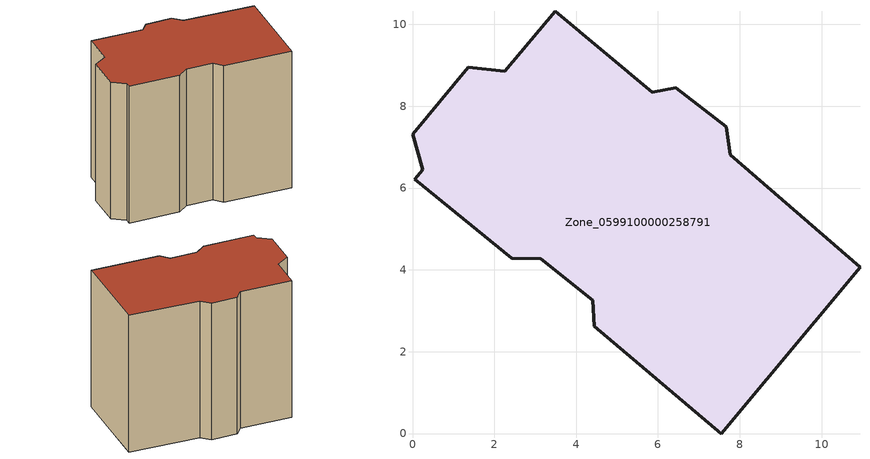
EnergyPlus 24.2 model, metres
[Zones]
Zone_0599100000258791
 floor ground (C_G): 6.44,8.45 7.67,7.5 7.77,6.81 10.94,4.06 7.55,0 4.44,2.62 4.4,3.26 3.13,4.27 2.42,4.28 0.05,6.21 0.25,6.45 0,7.31 1.36,8.95 2.26,8.85 3.48,10.32 5.86,8.34 z0
 wall outside (C_F): 10.94,4.06 7.77,6.81 7.67,7.5 6.44,8.45 5.86,8.34 3.48,10.32 2.26,8.85 1.36,8.95 0,7.31 0.25,6.45 0.05,6.21 2.42,4.28 3.13,4.27 4.4,3.26 4.44,2.62 7.55,0 10.94,4.06 z0:8.71
 roof outside (C_R): 0,7.31 0.25,6.45 0.05,6.21 2.42,4.28 3.13,4.27 4.4,3.26 4.44,2.62 7.55,0 10.94,4.06 7.77,6.81 7.67,7.5 6.44,8.45 5.86,8.34 3.48,10.32 2.26,8.85 1.36,8.95 z8.71
[BUILDING]
Pand.0599100000258791: North Axis=0; Terrain=City; Loads Convergence Tolerance Value=0.04; Temperature Convergence Tolerance Value=0.4; Solar Distribution=FullExterior; Maximum Number of Warmup Days=25; Minimum Number of Warmup Days=1
[Site:Location]
Rotterdam.The.Hague.AP_ZH_NLD Design_Conditions: Latitude=51.96; Longitude=4.45; Time Zone=1; Elevation=-4.5
[SITE:GROUNDTEMPERATURE:BUILDINGSURFACE]
18, 18, 18, 18, 18, 18, 18, 18, 18, 18, 18, 18
[MATERIAL] Thermal Absorptance=0.9; Solar Absorptance=0.7; Visible Absorptance=0.7
Name | Roughness | Thickness | Conductivity | Density | Specific Heat
G.TI.1946 | MediumSmooth | 0.15 | 1 | 540 | 1210
F.TI.1946 | Rough | 0.3 | 0.857143 | 1920 | 840
R.TI.1946 | MediumRough | 0.2 | 0.1 | 1500 | 1000
[CONSTRUCTION]
C_G: G.TI.1946
C_F: F.TI.1946
C_R: R.TI.1946
[ZONE]
Zone_0599100000258791: Type=1; Multiplier=1; Ceiling Height=Autocalculate; Volume=Autocalculate; Floor Area=autocalculate; Part of Total Floor Area=Yes
[ZONEINFILTRATION:DESIGNFLOWRATE]
Infil_Zone_0599100000258791: Zone or ZoneList or Space or SpaceList=Zone_0599100000258791; Schedule=AlwaysOn; Design Flow Rate Calculation Method=Flow/Area; Flow Rate per Floor Area=0.003; Constant Term Coefficient=1; Temperature Term Coefficient=0; Velocity Term Coefficient=0; Velocity Squared Term Coefficient=0
[HVACTEMPLATE:ZONE:IDEALLOADSAIRSYSTEM]
Zone_0599100000258791: Maximum Heating Supply Air Temperature=50; Minimum Cooling Supply Air Temperature=13; Maximum Heating Supply Air Humidity Ratio=0.0156; Minimum Cooling Supply Air Humidity Ratio=0.0077; Heating Limit=NoLimit; Cooling Limit=NoLimit; Dehumidification Control Type=ConstantSensibleHeatRatio; Cooling Sensible Heat Ratio=0.7; Dehumidification Setpoint=60; Humidification Control Type=None; Humidification Setpoint=30; Outdoor Air Method=None; Outdoor Air Flow Rate per Person=0.00944; Outdoor Air Flow Rate per Zone Floor Area=0; Outdoor Air Flow Rate per Zone=0; Demand Controlled Ventilation Type=None; Outdoor Air Economizer Type=NoEconomizer; Heat Recovery Type=None; Sensible Heat Recovery Effectiveness=0.7; Latent Heat Recovery Effectiveness=0.65
[ZONECONTROL:THERMOSTAT]
ThermostatControl_Zone_0599100000258791: Zone or ZoneList=Zone_0599100000258791; Control Type Schedule=DualSetpointControlType; Control 1=Thermostat_Zone_0599100000258791; Temperature Difference Between Cutout And Setpoint=0
[THERMOSTATSETPOINT:DUALSETPOINT]
Thermostat_Zone_0599100000258791: Heating Setpoint Temperature Schedule=HeatingSetpoint_Zone_0599100000258791; Cooling Setpoint Temperature Schedule=CoolingSetpoint_Zone_0599100000258791
[SCHEDULE:COMPACT]
HeatingSetpoint_Zone_0599100000258791: Through: 12/31, For: AllDays, Until: 24:00, 21
CoolingSetpoint_Zone_0599100000258791: Through: 12/31, For: AllDays, Until: 24:00, 24
DualSetpointControlType: Through: 12/31, For: AllDays, Until: 24:00, 4
AlwaysOn: Through: 12/31, For: AllDays, Until: 24:00, 1
